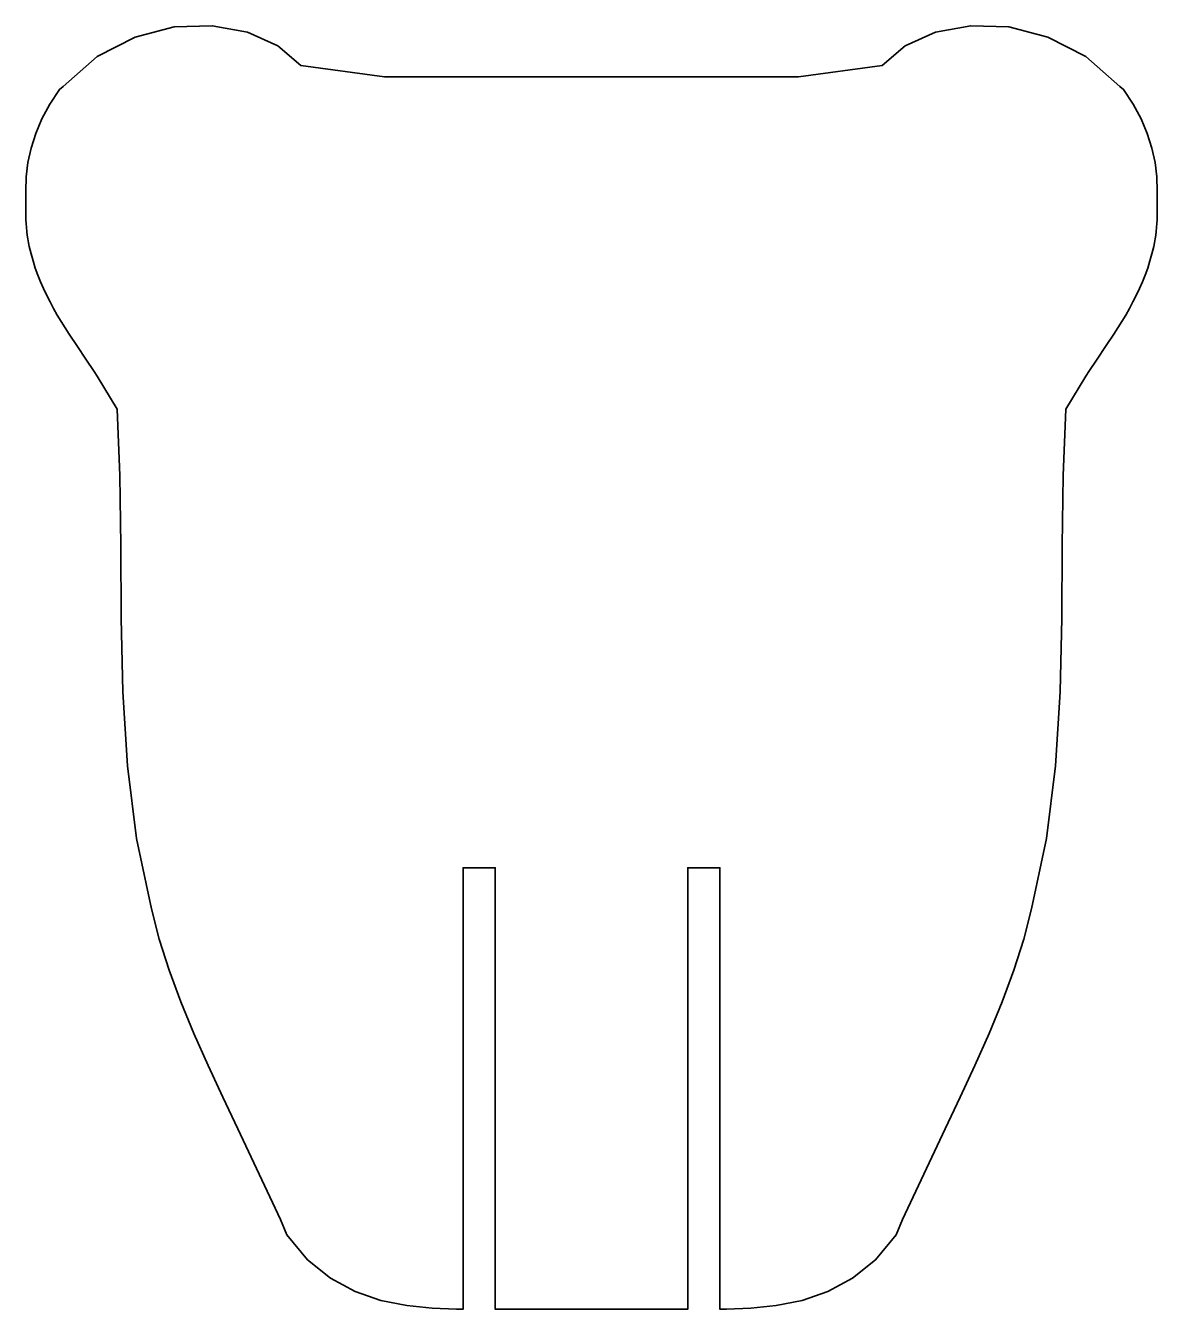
# Model space of a CAD drawing. Header units: centimetres. Extents: x -72 to 72, y -159 to 158.
# Drawn here: x -7.91 to 13.26, y -12.79 to 11.21 of the extents above; entities that cross this region are included whole.
import ezdxf

# ---------------------------------------------------------------- set-up
doc = ezdxf.new("R2010")
doc.units = ezdxf.units.CM
doc.header["$MEASUREMENT"] = 0
doc.layers.add('layer 1', color=7, linetype='Continuous')

msp = doc.modelspace()

# ---------------------------------------------------------------- linework, layer by layer
at = {"layer": 'layer 1', "color": 250, "lineweight": 35}
msp.add_open_spline([(-7.90473, 8.03054), (-7.90473, 8.03054), (-7.90511, 8.06034), (-7.90511, 8.06034), (-7.90511, 8.06034), (-7.90511, 8.06034), (-7.90521, 8.09015), (-7.90521, 8.09015), (-7.90521, 8.09015), (-7.90521, 8.09015), (-7.905, 8.11998), (-7.905, 8.11998), (-7.905, 8.11998), (-7.905, 8.11998), (-7.89553, 8.38661), (-7.89553, 8.38661), (-7.89553, 8.38661), (-7.89553, 8.38661), (-7.86204, 8.65507), (-7.86204, 8.65507), (-7.86204, 8.65507), (-7.86204, 8.65507), (-7.80277, 8.92534), (-7.80277, 8.92534), (-7.80277, 8.92534), (-7.80277, 8.92534), (-7.71604, 9.19741), (-7.71604, 9.19741), (-7.71604, 9.19741), (-7.71604, 9.19741), (-7.60009, 9.47126), (-7.60009, 9.47126), (-7.60009, 9.47126), (-7.60009, 9.47126), (-7.45325, 9.74687), (-7.45325, 9.74687), (-7.45325, 9.74687), (-7.45325, 9.74687), (-7.27376, 10.02421), (-7.27376, 10.02421), (-7.27376, 10.02421), (-7.27376, 10.02421), (-7.20344, 10.07727), (-7.20344, 10.07727), (-7.20344, 10.07727), (-7.20344, 10.07727), (-6.56525, 10.63715), (-6.56525, 10.63715), (-6.56525, 10.63715), (-6.56525, 10.63715), (-5.86081, 11.00298), (-5.86081, 11.00298), (-5.86081, 11.00298), (-5.86081, 11.00298), (-5.13054, 11.19035), (-5.13054, 11.19035), (-5.13054, 11.19035), (-5.13054, 11.19035), (-4.41496, 11.21488), (-4.41496, 11.21488), (-4.41496, 11.21488), (-4.41496, 11.21488), (-3.75451, 11.09216), (-3.75451, 11.09216), (-3.75451, 11.09216), (-3.75451, 11.09216), (-3.1897, 10.83779), (-3.1897, 10.83779), (-3.1897, 10.83779), (-3.1897, 10.83779), (-2.76097, 10.46739), (-2.76097, 10.46739), (-2.76097, 10.46739), (-2.76097, 10.46739), (-1.19393, 10.25644), (-1.19393, 10.25644), (-1.19393, 10.25644), (-1.19393, 10.25644), (6.54549, 10.25644), (6.54549, 10.25644), (6.54549, 10.25644), (6.54549, 10.25644), (8.11252, 10.46739), (8.11252, 10.46739), (8.11252, 10.46739), (8.11252, 10.46739), (8.54124, 10.83779), (8.54124, 10.83779), (8.54124, 10.83779), (8.54124, 10.83779), (9.10607, 11.09215), (9.10607, 11.09215), (9.10607, 11.09215), (9.10607, 11.09215), (9.7665, 11.21487), (9.7665, 11.21487), (9.7665, 11.21487), (9.7665, 11.21487), (10.48208, 11.19036), (10.48208, 11.19036), (10.48208, 11.19036), (10.48208, 11.19036), (11.21235, 11.00298), (11.21235, 11.00298), (11.21235, 11.00298), (11.21235, 11.00298), (11.91679, 10.63715), (11.91679, 10.63715), (11.91679, 10.63715), (11.91679, 10.63715), (12.55499, 10.07727), (12.55499, 10.07727), (12.55499, 10.07727), (12.55499, 10.07727), (12.62532, 10.02421), (12.62532, 10.02421), (12.62532, 10.02421), (12.62532, 10.02421), (12.8048, 9.74687), (12.8048, 9.74687), (12.8048, 9.74687), (12.8048, 9.74687), (12.95165, 9.47126), (12.95165, 9.47126), (12.95165, 9.47126), (12.95165, 9.47126), (13.06758, 9.19742), (13.06758, 9.19742), (13.06758, 9.19742), (13.06758, 9.19742), (13.15434, 8.92535), (13.15434, 8.92535), (13.15434, 8.92535), (13.15434, 8.92535), (13.21359, 8.65508), (13.21359, 8.65508), (13.21359, 8.65508), (13.21359, 8.65508), (13.24709, 8.38661), (13.24709, 8.38661), (13.24709, 8.38661), (13.24709, 8.38661), (13.25656, 8.11998), (13.25656, 8.11998), (13.25656, 8.11998), (13.25656, 8.11998), (13.25677, 8.09015), (13.25677, 8.09015), (13.25677, 8.09015), (13.25677, 8.09015), (13.25667, 8.06033), (13.25667, 8.06033), (13.25667, 8.06033), (13.25667, 8.06033), (13.25628, 8.03055), (13.25628, 8.03055), (13.25628, 8.03055), (13.25628, 8.03055), (13.25556, 8.00079), (13.25556, 8.00079), (13.25556, 8.00079), (13.25556, 8.00079), (13.25455, 7.97105), (13.25455, 7.97105), (13.25455, 7.97105), (13.25455, 7.97105), (13.25317, 7.94134), (13.25317, 7.94134), (13.25317, 7.94134), (13.25317, 7.94134), (13.25147, 7.91166), (13.25147, 7.91166), (13.25147, 7.91166), (13.25147, 7.91166), (13.25302, 7.88636), (13.25302, 7.88636), (13.25302, 7.88636), (13.25302, 7.88636), (13.25582, 7.81007), (13.25582, 7.81007), (13.25582, 7.81007), (13.25582, 7.81007), (13.25677, 7.73455), (13.25677, 7.73455), (13.25677, 7.73455), (13.25677, 7.73455), (13.25591, 7.65978), (13.25591, 7.65978), (13.25591, 7.65978), (13.25591, 7.65978), (13.25329, 7.58574), (13.25329, 7.58574), (13.25329, 7.58574), (13.25329, 7.58574), (13.24893, 7.51241), (13.24893, 7.51241), (13.24893, 7.51241), (13.24893, 7.51241), (13.2429, 7.43979), (13.2429, 7.43979), (13.2429, 7.43979), (13.2429, 7.43979), (13.23521, 7.36785), (13.23521, 7.36785), (13.23521, 7.36785), (13.23521, 7.36785), (13.22592, 7.29658), (13.22592, 7.29658), (13.22592, 7.29658), (13.22592, 7.29658), (13.21507, 7.22596), (13.21507, 7.22596), (13.21507, 7.22596), (13.21507, 7.22596), (13.2027, 7.15598), (13.2027, 7.15598), (13.2027, 7.15598), (13.2027, 7.15598), (13.18885, 7.08661), (13.18885, 7.08661), (13.18885, 7.08661), (13.18885, 7.08661), (13.15688, 6.94967), (13.15688, 6.94967), (13.15688, 6.94967), (13.15688, 6.94967), (13.11946, 6.815), (13.11946, 6.815), (13.11946, 6.815), (13.11946, 6.815), (13.07698, 6.68248), (13.07698, 6.68248), (13.07698, 6.68248), (13.07698, 6.68248), (13.02973, 6.55198), (13.02973, 6.55198), (13.02973, 6.55198), (13.02973, 6.55198), (12.97806, 6.42335), (12.97806, 6.42335), (12.97806, 6.42335), (12.97806, 6.42335), (12.92228, 6.29648), (12.92228, 6.29648), (12.92228, 6.29648), (12.92228, 6.29648), (12.86274, 6.17123), (12.86274, 6.17123), (12.86274, 6.17123), (12.86274, 6.17123), (12.79976, 6.04747), (12.79976, 6.04747), (12.79976, 6.04747), (12.79976, 6.04747), (12.73368, 5.92507), (12.73368, 5.92507), (12.73368, 5.92507), (12.73368, 5.92507), (12.66482, 5.8039), (12.66482, 5.8039), (12.66482, 5.8039), (12.66482, 5.8039), (12.59354, 5.68383), (12.59354, 5.68383), (12.59354, 5.68383), (12.59354, 5.68383), (12.52012, 5.56472), (12.52012, 5.56472), (12.52012, 5.56472), (12.52012, 5.56472), (12.44494, 5.44645), (12.44494, 5.44645), (12.44494, 5.44645), (12.44494, 5.44645), (12.29054, 5.21188), (12.29054, 5.21188), (12.29054, 5.21188), (12.29054, 5.21188), (12.133, 4.97909), (12.133, 4.97909), (12.133, 4.97909), (12.133, 4.97909), (11.97494, 4.747), (11.97494, 4.747), (11.97494, 4.747), (11.97494, 4.747), (11.91703, 4.66067), (11.91703, 4.66067), (11.91703, 4.66067), (11.91703, 4.66067), (11.54777, 4.04457), (11.54777, 4.04457), (11.54777, 4.04457), (11.54777, 4.04457), (11.49364, 2.80159), (11.49364, 2.80159), (11.49364, 2.80159), (11.49364, 2.80159), (11.47734, 1.49094), (11.47734, 1.49094), (11.47734, 1.49094), (11.47734, 1.49094), (11.46855, 0.13477), (11.46855, 0.13477), (11.46855, 0.13477), (11.46855, 0.13477), (11.43687, -1.2448), (11.43687, -1.2448), (11.43687, -1.2448), (11.43687, -1.2448), (11.35195, -2.62563), (11.35195, -2.62563), (11.35195, -2.62563), (11.35195, -2.62563), (11.1834, -3.98559), (11.1834, -3.98559), (11.1834, -3.98559), (11.1834, -3.98559), (10.90092, -5.30254), (10.90092, -5.30254), (10.90092, -5.30254), (10.90092, -5.30254), (10.76001, -5.86843), (10.76001, -5.86843), (10.76001, -5.86843), (10.76001, -5.86843), (10.57614, -6.44831), (10.57614, -6.44831), (10.57614, -6.44831), (10.57614, -6.44831), (10.35716, -7.03808), (10.35716, -7.03808), (10.35716, -7.03808), (10.35716, -7.03808), (10.11091, -7.63359), (10.11091, -7.63359), (10.11091, -7.63359), (10.11091, -7.63359), (9.84526, -8.23076), (9.84526, -8.23076), (9.84526, -8.23076), (9.84526, -8.23076), (9.56803, -8.82546), (9.56803, -8.82546), (9.56803, -8.82546), (9.56803, -8.82546), (9.2871, -9.41357), (9.2871, -9.41357), (9.2871, -9.41357), (9.2871, -9.41357), (8.49429, -11.11245), (8.49429, -11.11245), (8.49429, -11.11245), (8.49429, -11.11245), (8.37228, -11.39849), (8.37228, -11.39849), (8.37228, -11.39849), (8.37228, -11.39849), (7.98584, -11.86346), (7.98584, -11.86346), (7.98584, -11.86346), (7.98584, -11.86346), (7.5548, -12.21143), (7.5548, -12.21143), (7.5548, -12.21143), (7.5548, -12.21143), (7.09256, -12.45933), (7.09256, -12.45933), (7.09256, -12.45933), (7.09256, -12.45933), (6.61257, -12.62411), (6.61257, -12.62411), (6.61257, -12.62411), (6.61257, -12.62411), (6.12825, -12.72272), (6.12825, -12.72272), (6.12825, -12.72272), (6.12825, -12.72272), (5.65301, -12.7721), (5.65301, -12.7721), (5.65301, -12.7721), (5.65301, -12.7721), (5.20035, -12.78919), (5.20035, -12.78919), (5.20035, -12.78919), (5.20035, -12.78919), (5.07576, -12.79074), (5.07576, -12.79074), (5.07576, -12.79074), (5.07576, -12.79074), (5.07576, -4.53505), (5.07576, -4.53505), (5.07576, -4.53505), (5.07576, -4.53505), (4.47576, -4.53505), (4.47576, -4.53505), (4.47576, -4.53505), (4.47576, -4.53505), (4.47576, -12.79185), (4.47576, -12.79185), (4.47576, -12.79185), (4.47576, -12.79185), (0.87576, -12.79185), (0.87576, -12.79185), (0.87576, -12.79185), (0.87576, -12.79185), (0.87576, -4.53505), (0.87576, -4.53505), (0.87576, -4.53505), (0.87576, -4.53505), (0.27576, -4.53505), (0.27576, -4.53505), (0.27576, -4.53505), (0.27576, -4.53505), (0.27576, -12.79075), (0.27576, -12.79075), (0.27576, -12.79075), (0.27576, -12.79075), (0.15119, -12.78919), (0.15119, -12.78919), (0.15119, -12.78919), (0.15119, -12.78919), (-0.3015, -12.77211), (-0.3015, -12.77211), (-0.3015, -12.77211), (-0.3015, -12.77211), (-0.77671, -12.72274), (-0.77671, -12.72274), (-0.77671, -12.72274), (-0.77671, -12.72274), (-1.26101, -12.62412), (-1.26101, -12.62412), (-1.26101, -12.62412), (-1.26101, -12.62412), (-1.74101, -12.45933), (-1.74101, -12.45933), (-1.74101, -12.45933), (-1.74101, -12.45933), (-2.20323, -12.21142), (-2.20323, -12.21142), (-2.20323, -12.21142), (-2.20323, -12.21142), (-2.6343, -11.86346), (-2.6343, -11.86346), (-2.6343, -11.86346), (-2.6343, -11.86346), (-3.02073, -11.39849), (-3.02073, -11.39849), (-3.02073, -11.39849), (-3.02073, -11.39849), (-3.14274, -11.11245), (-3.14274, -11.11245), (-3.14274, -11.11245), (-3.14274, -11.11245), (-3.93555, -9.41357), (-3.93555, -9.41357), (-3.93555, -9.41357), (-3.93555, -9.41357), (-4.21649, -8.82547), (-4.21649, -8.82547), (-4.21649, -8.82547), (-4.21649, -8.82547), (-4.49371, -8.23078), (-4.49371, -8.23078), (-4.49371, -8.23078), (-4.49371, -8.23078), (-4.75936, -7.6336), (-4.75936, -7.6336), (-4.75936, -7.6336), (-4.75936, -7.6336), (-5.0056, -7.03808), (-5.0056, -7.03808), (-5.0056, -7.03808), (-5.0056, -7.03808), (-5.2246, -6.44831), (-5.2246, -6.44831), (-5.2246, -6.44831), (-5.2246, -6.44831), (-5.40846, -5.86844), (-5.40846, -5.86844), (-5.40846, -5.86844), (-5.40846, -5.86844), (-5.54936, -5.30255), (-5.54936, -5.30255), (-5.54936, -5.30255), (-5.54936, -5.30255), (-5.83186, -3.9856), (-5.83186, -3.9856), (-5.83186, -3.9856), (-5.83186, -3.9856), (-6.00039, -2.62564), (-6.00039, -2.62564), (-6.00039, -2.62564), (-6.00039, -2.62564), (-6.0853, -1.24481), (-6.0853, -1.24481), (-6.0853, -1.24481), (-6.0853, -1.24481), (-6.11699, 0.13476), (-6.11699, 0.13476), (-6.11699, 0.13476), (-6.11699, 0.13476), (-6.12579, 1.49095), (-6.12579, 1.49095), (-6.12579, 1.49095), (-6.12579, 1.49095), (-6.1421, 2.80159), (-6.1421, 2.80159), (-6.1421, 2.80159), (-6.1421, 2.80159), (-6.19622, 4.04457), (-6.19622, 4.04457), (-6.19622, 4.04457), (-6.19622, 4.04457), (-6.56549, 4.66067), (-6.56549, 4.66067), (-6.56549, 4.66067), (-6.56549, 4.66067), (-6.6234, 4.747), (-6.6234, 4.747), (-6.6234, 4.747), (-6.6234, 4.747), (-6.78144, 4.97909), (-6.78144, 4.97909), (-6.78144, 4.97909), (-6.78144, 4.97909), (-6.93898, 5.21188), (-6.93898, 5.21188), (-6.93898, 5.21188), (-6.93898, 5.21188), (-7.09338, 5.44645), (-7.09338, 5.44645), (-7.09338, 5.44645), (-7.09338, 5.44645), (-7.16856, 5.56472), (-7.16856, 5.56472), (-7.16856, 5.56472), (-7.16856, 5.56472), (-7.24198, 5.68383), (-7.24198, 5.68383), (-7.24198, 5.68383), (-7.24198, 5.68383), (-7.31326, 5.8039), (-7.31326, 5.8039), (-7.31326, 5.8039), (-7.31326, 5.8039), (-7.38212, 5.92507), (-7.38212, 5.92507), (-7.38212, 5.92507), (-7.38212, 5.92507), (-7.4482, 6.04747), (-7.4482, 6.04747), (-7.4482, 6.04747), (-7.4482, 6.04747), (-7.51118, 6.17123), (-7.51118, 6.17123), (-7.51118, 6.17123), (-7.51118, 6.17123), (-7.57072, 6.29648), (-7.57072, 6.29648), (-7.57072, 6.29648), (-7.57072, 6.29648), (-7.6265, 6.42335), (-7.6265, 6.42335), (-7.6265, 6.42335), (-7.6265, 6.42335), (-7.67817, 6.55197), (-7.67817, 6.55197), (-7.67817, 6.55197), (-7.67817, 6.55197), (-7.72542, 6.68248), (-7.72542, 6.68248), (-7.72542, 6.68248), (-7.72542, 6.68248), (-7.76792, 6.815), (-7.76792, 6.815), (-7.76792, 6.815), (-7.76792, 6.815), (-7.80532, 6.94967), (-7.80532, 6.94967), (-7.80532, 6.94967), (-7.80532, 6.94967), (-7.83729, 7.08661), (-7.83729, 7.08661), (-7.83729, 7.08661), (-7.83729, 7.08661), (-7.85114, 7.15597), (-7.85114, 7.15597), (-7.85114, 7.15597), (-7.85114, 7.15597), (-7.86351, 7.22595), (-7.86351, 7.22595), (-7.86351, 7.22595), (-7.86351, 7.22595), (-7.87436, 7.29658), (-7.87436, 7.29658), (-7.87436, 7.29658), (-7.87436, 7.29658), (-7.88365, 7.36785), (-7.88365, 7.36785), (-7.88365, 7.36785), (-7.88365, 7.36785), (-7.89134, 7.43979), (-7.89134, 7.43979), (-7.89134, 7.43979), (-7.89134, 7.43979), (-7.89737, 7.51241), (-7.89737, 7.51241), (-7.89737, 7.51241), (-7.89737, 7.51241), (-7.90173, 7.58573), (-7.90173, 7.58573), (-7.90173, 7.58573), (-7.90173, 7.58573), (-7.90435, 7.65977), (-7.90435, 7.65977), (-7.90435, 7.65977), (-7.90435, 7.65977), (-7.90521, 7.73455), (-7.90521, 7.73455), (-7.90521, 7.73455), (-7.90521, 7.73455), (-7.90427, 7.81007), (-7.90427, 7.81007), (-7.90427, 7.81007), (-7.90427, 7.81007), (-7.90146, 7.88636), (-7.90146, 7.88636), (-7.90146, 7.88636), (-7.90146, 7.88636), (-7.89991, 7.91165), (-7.89991, 7.91165), (-7.89991, 7.91165), (-7.89991, 7.91165), (-7.90163, 7.94134), (-7.90163, 7.94134), (-7.90163, 7.94134), (-7.90163, 7.94134), (-7.90299, 7.97104), (-7.90299, 7.97104), (-7.90299, 7.97104), (-7.90299, 7.97104), (-7.90401, 8.00078), (-7.90401, 8.00078), (-7.90401, 8.00078), (-7.90401, 8.00078), (-7.90473, 8.03054), (-7.90473, 8.03054)], degree=3, knots=[0, 0, 0, 0, 0.00613497, 0.00613497, 0.00613497, 0.00613497, 0.01226994, 0.01226994, 0.01226994, 0.01226994, 0.01840491, 0.01840491, 0.01840491, 0.01840491, 0.02453988, 0.02453988, 0.02453988, 0.02453988, 0.03067485, 0.03067485, 0.03067485, 0.03067485, 0.03680982, 0.03680982, 0.03680982, 0.03680982, 0.04294479, 0.04294479, 0.04294479, 0.04294479, 0.04907975, 0.04907975, 0.04907975, 0.04907975, 0.05521472, 0.05521472, 0.05521472, 0.05521472, 0.06134969, 0.06134969, 0.06134969, 0.06134969, 0.06748466, 0.06748466, 0.06748466, 0.06748466, 0.07361963, 0.07361963, 0.07361963, 0.07361963, 0.0797546, 0.0797546, 0.0797546, 0.0797546, 0.08588957, 0.08588957, 0.08588957, 0.08588957, 0.09202454, 0.09202454, 0.09202454, 0.09202454, 0.09815951, 0.09815951, 0.09815951, 0.09815951, 0.10429448, 0.10429448, 0.10429448, 0.10429448, 0.11042945, 0.11042945, 0.11042945, 0.11042945, 0.11656442, 0.11656442, 0.11656442, 0.11656442, 0.12269939, 0.12269939, 0.12269939, 0.12269939, 0.12883436, 0.12883436, 0.12883436, 0.12883436, 0.13496933, 0.13496933, 0.13496933, 0.13496933, 0.14110429, 0.14110429, 0.14110429, 0.14110429, 0.14723926, 0.14723926, 0.14723926, 0.14723926, 0.15337423, 0.15337423, 0.15337423, 0.15337423, 0.1595092, 0.1595092, 0.1595092, 0.1595092, 0.16564417, 0.16564417, 0.16564417, 0.16564417, 0.17177914, 0.17177914, 0.17177914, 0.17177914, 0.17791411, 0.17791411, 0.17791411, 0.17791411, 0.18404908, 0.18404908, 0.18404908, 0.18404908, 0.19018405, 0.19018405, 0.19018405, 0.19018405, 0.19631902, 0.19631902, 0.19631902, 0.19631902, 0.20245399, 0.20245399, 0.20245399, 0.20245399, 0.20858896, 0.20858896, 0.20858896, 0.20858896, 0.21472393, 0.21472393, 0.21472393, 0.21472393, 0.2208589, 0.2208589, 0.2208589, 0.2208589, 0.22699387, 0.22699387, 0.22699387, 0.22699387, 0.23312883, 0.23312883, 0.23312883, 0.23312883, 0.2392638, 0.2392638, 0.2392638, 0.2392638, 0.24539877, 0.24539877, 0.24539877, 0.24539877, 0.25153374, 0.25153374, 0.25153374, 0.25153374, 0.25766871, 0.25766871, 0.25766871, 0.25766871, 0.26380368, 0.26380368, 0.26380368, 0.26380368, 0.26993865, 0.26993865, 0.26993865, 0.26993865, 0.27607362, 0.27607362, 0.27607362, 0.27607362, 0.28220859, 0.28220859, 0.28220859, 0.28220859, 0.28834356, 0.28834356, 0.28834356, 0.28834356, 0.29447853, 0.29447853, 0.29447853, 0.29447853, 0.3006135, 0.3006135, 0.3006135, 0.3006135, 0.30674847, 0.30674847, 0.30674847, 0.30674847, 0.31288344, 0.31288344, 0.31288344, 0.31288344, 0.3190184, 0.3190184, 0.3190184, 0.3190184, 0.32515337, 0.32515337, 0.32515337, 0.32515337, 0.33128834, 0.33128834, 0.33128834, 0.33128834, 0.33742331, 0.33742331, 0.33742331, 0.33742331, 0.34355828, 0.34355828, 0.34355828, 0.34355828, 0.34969325, 0.34969325, 0.34969325, 0.34969325, 0.35582822, 0.35582822, 0.35582822, 0.35582822, 0.36196319, 0.36196319, 0.36196319, 0.36196319, 0.36809816, 0.36809816, 0.36809816, 0.36809816, 0.37423313, 0.37423313, 0.37423313, 0.37423313, 0.3803681, 0.3803681, 0.3803681, 0.3803681, 0.38650307, 0.38650307, 0.38650307, 0.38650307, 0.39263804, 0.39263804, 0.39263804, 0.39263804, 0.39877301, 0.39877301, 0.39877301, 0.39877301, 0.40490798, 0.40490798, 0.40490798, 0.40490798, 0.41104294, 0.41104294, 0.41104294, 0.41104294, 0.41717791, 0.41717791, 0.41717791, 0.41717791, 0.42331288, 0.42331288, 0.42331288, 0.42331288, 0.42944785, 0.42944785, 0.42944785, 0.42944785, 0.43558282, 0.43558282, 0.43558282, 0.43558282, 0.44171779, 0.44171779, 0.44171779, 0.44171779, 0.44785276, 0.44785276, 0.44785276, 0.44785276, 0.45398773, 0.45398773, 0.45398773, 0.45398773, 0.4601227, 0.4601227, 0.4601227, 0.4601227, 0.46625767, 0.46625767, 0.46625767, 0.46625767, 0.47239264, 0.47239264, 0.47239264, 0.47239264, 0.47852761, 0.47852761, 0.47852761, 0.47852761, 0.48466258, 0.48466258, 0.48466258, 0.48466258, 0.49079755, 0.49079755, 0.49079755, 0.49079755, 0.49693252, 0.49693252, 0.49693252, 0.49693252, 0.50306748, 0.50306748, 0.50306748, 0.50306748, 0.50920245, 0.50920245, 0.50920245, 0.50920245, 0.51533742, 0.51533742, 0.51533742, 0.51533742, 0.52147239, 0.52147239, 0.52147239, 0.52147239, 0.52760736, 0.52760736, 0.52760736, 0.52760736, 0.53374233, 0.53374233, 0.53374233, 0.53374233, 0.5398773, 0.5398773, 0.5398773, 0.5398773, 0.54601227, 0.54601227, 0.54601227, 0.54601227, 0.55214724, 0.55214724, 0.55214724, 0.55214724, 0.55828221, 0.55828221, 0.55828221, 0.55828221, 0.56441718, 0.56441718, 0.56441718, 0.56441718, 0.57055215, 0.57055215, 0.57055215, 0.57055215, 0.57668712, 0.57668712, 0.57668712, 0.57668712, 0.58282209, 0.58282209, 0.58282209, 0.58282209, 0.58895706, 0.58895706, 0.58895706, 0.58895706, 0.59509202, 0.59509202, 0.59509202, 0.59509202, 0.60122699, 0.60122699, 0.60122699, 0.60122699, 0.60736196, 0.60736196, 0.60736196, 0.60736196, 0.61349693, 0.61349693, 0.61349693, 0.61349693, 0.6196319, 0.6196319, 0.6196319, 0.6196319, 0.62576687, 0.62576687, 0.62576687, 0.62576687, 0.63190184, 0.63190184, 0.63190184, 0.63190184, 0.63803681, 0.63803681, 0.63803681, 0.63803681, 0.64417178, 0.64417178, 0.64417178, 0.64417178, 0.65030675, 0.65030675, 0.65030675, 0.65030675, 0.65644172, 0.65644172, 0.65644172, 0.65644172, 0.66257669, 0.66257669, 0.66257669, 0.66257669, 0.66871166, 0.66871166, 0.66871166, 0.66871166, 0.67484663, 0.67484663, 0.67484663, 0.67484663, 0.6809816, 0.6809816, 0.6809816, 0.6809816, 0.68711656, 0.68711656, 0.68711656, 0.68711656, 0.69325153, 0.69325153, 0.69325153, 0.69325153, 0.6993865, 0.6993865, 0.6993865, 0.6993865, 0.70552147, 0.70552147, 0.70552147, 0.70552147, 0.71165644, 0.71165644, 0.71165644, 0.71165644, 0.71779141, 0.71779141, 0.71779141, 0.71779141, 0.72392638, 0.72392638, 0.72392638, 0.72392638, 0.73006135, 0.73006135, 0.73006135, 0.73006135, 0.73619632, 0.73619632, 0.73619632, 0.73619632, 0.74233129, 0.74233129, 0.74233129, 0.74233129, 0.74846626, 0.74846626, 0.74846626, 0.74846626, 0.75460123, 0.75460123, 0.75460123, 0.75460123, 0.7607362, 0.7607362, 0.7607362, 0.7607362, 0.76687117, 0.76687117, 0.76687117, 0.76687117, 0.77300613, 0.77300613, 0.77300613, 0.77300613, 0.7791411, 0.7791411, 0.7791411, 0.7791411, 0.78527607, 0.78527607, 0.78527607, 0.78527607, 0.79141104, 0.79141104, 0.79141104, 0.79141104, 0.79754601, 0.79754601, 0.79754601, 0.79754601, 0.80368098, 0.80368098, 0.80368098, 0.80368098, 0.80981595, 0.80981595, 0.80981595, 0.80981595, 0.81595092, 0.81595092, 0.81595092, 0.81595092, 0.82208589, 0.82208589, 0.82208589, 0.82208589, 0.82822086, 0.82822086, 0.82822086, 0.82822086, 0.83435583, 0.83435583, 0.83435583, 0.83435583, 0.8404908, 0.8404908, 0.8404908, 0.8404908, 0.84662577, 0.84662577, 0.84662577, 0.84662577, 0.85276074, 0.85276074, 0.85276074, 0.85276074, 0.85889571, 0.85889571, 0.85889571, 0.85889571, 0.86503067, 0.86503067, 0.86503067, 0.86503067, 0.87116564, 0.87116564, 0.87116564, 0.87116564, 0.87730061, 0.87730061, 0.87730061, 0.87730061, 0.88343558, 0.88343558, 0.88343558, 0.88343558, 0.88957055, 0.88957055, 0.88957055, 0.88957055, 0.89570552, 0.89570552, 0.89570552, 0.89570552, 0.90184049, 0.90184049, 0.90184049, 0.90184049, 0.90797546, 0.90797546, 0.90797546, 0.90797546, 0.91411043, 0.91411043, 0.91411043, 0.91411043, 0.9202454, 0.9202454, 0.9202454, 0.9202454, 0.92638037, 0.92638037, 0.92638037, 0.92638037, 0.93251534, 0.93251534, 0.93251534, 0.93251534, 0.93865031, 0.93865031, 0.93865031, 0.93865031, 0.94478528, 0.94478528, 0.94478528, 0.94478528, 0.95092025, 0.95092025, 0.95092025, 0.95092025, 0.95705521, 0.95705521, 0.95705521, 0.95705521, 0.96319018, 0.96319018, 0.96319018, 0.96319018, 0.96932515, 0.96932515, 0.96932515, 0.96932515, 0.97546012, 0.97546012, 0.97546012, 0.97546012, 0.98159509, 0.98159509, 0.98159509, 0.98159509, 0.98773006, 0.98773006, 0.98773006, 0.98773006, 1, 1, 1, 1], dxfattribs=at)

doc.saveas('drawing.dxf')
